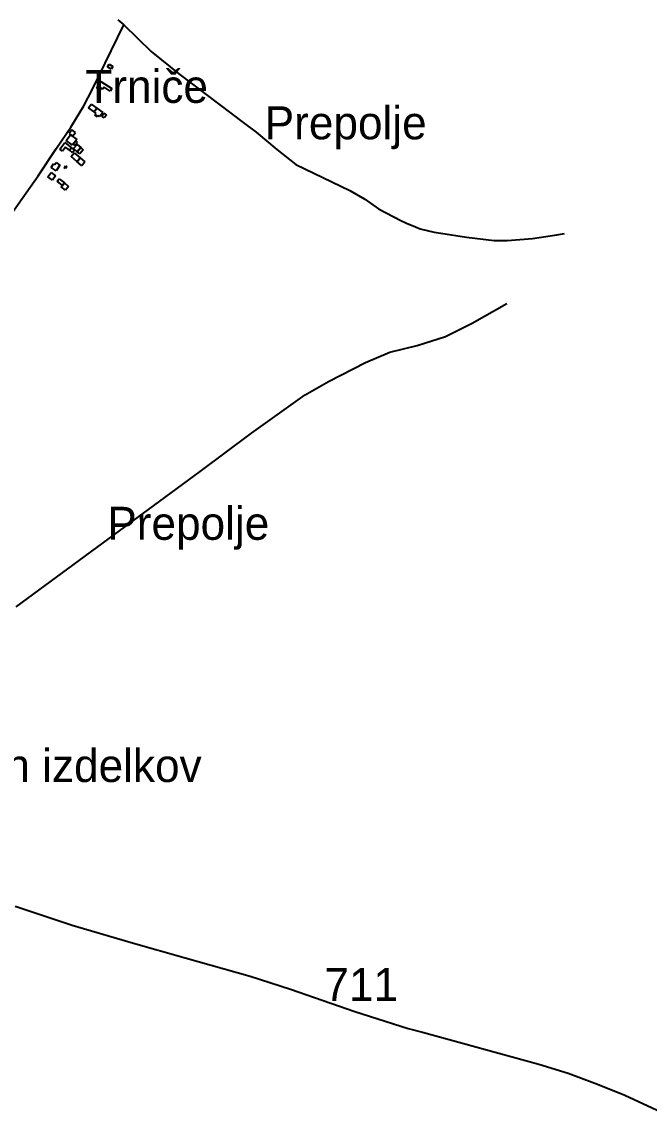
# Model space of a CAD drawing. Extents: x -8864 to 13231, y -7697 to 8949.
# Drawn here: x 4529 to 5708, y -5629 to -3575 of the extents above; entities that cross this region are included whole.
import ezdxf

# ---------------------------------------------------------------- set-up
doc = ezdxf.new("R2010")
doc.units = 0
for name, color, linetype in [('OSM_BUILDING_ALLOTMENT_HOUSE', 9, 'CONTINUOUS'), ('OSM_BUILDING_BARN', 9, 'CONTINUOUS'), ('OSM_BUILDING_GARAGE', 9, 'CONTINUOUS'), ('OSM_BUILDING_HOUSE', 9, 'CONTINUOUS'), ('OSM_BUILDING_ROOF', 9, 'CONTINUOUS'), ('OSM_BUILDING_YES', 9, 'CONTINUOUS'), ('OSM_HIGHWAY_RESIDENTIAL', 8, 'CONTINUOUS'), ('OSM_HIGHWAY_SECONDARY', 8, 'CONTINUOUS'), ('OSM_HIGHWAY_UNCLASSIFIED', 8, 'CONTINUOUS'), ('OSM_LABELS', 8, 'CONTINUOUS')]:
    doc.layers.add(name, color=color, linetype=linetype)

msp = doc.modelspace()

# ---------------------------------------------------------------- linework, layer by layer
at = {"layer": 'OSM_BUILDING_ALLOTMENT_HOUSE'}
for p, q in [((4607.917811, -3848.789996), (4610.59775, -3845.376312)), ((4610.444611, -3850.769266), (4607.917811, -3848.789996)), ((4613.116893, -3847.355581), (4610.444611, -3850.769266)), ((4610.59775, -3845.376312), (4613.116893, -3847.355581))]:
    msp.add_line(p, q, dxfattribs=at)
at = {"layer": 'OSM_BUILDING_BARN'}
for p, q in [((4664.296072, -3744.14445), (4669.441554, -3737.039095)), ((4669.441554, -3737.039095), (4680.574787, -3745.100727)), ((4668.293009, -3747.035519), (4664.296072, -3744.14445)), ((4666.064831, -3750.171216), (4668.293009, -3747.035519)), ((4670.789181, -3753.596019), (4666.064831, -3750.171216)), ((4672.557941, -3751.138611), (4670.789181, -3753.596019)), ((4674.977543, -3752.895491), (4672.557941, -3751.138611)), ((4680.574787, -3745.100727), (4674.977543, -3752.895491)), ((4594.870336, -3874.698414), (4598.744763, -3869.883674)), ((4604.793768, -3882.748927), (4594.870336, -3874.698414)), ((4598.744763, -3869.883674), (4608.675851, -3877.923067)), ((4608.675851, -3877.923067), (4604.793768, -3882.748927)), ((4604.793768, -3882.748927), (4608.675851, -3877.923067)), ((4608.675851, -3877.923067), (4616.409389, -3884.2167)), ((4602.749357, -3885.29529), (4604.793768, -3882.748927)), ((4610.482896, -3891.566684), (4602.749357, -3885.29529)), ((4616.409389, -3884.2167), (4610.482896, -3891.566684))]:
    msp.add_line(p, q, dxfattribs=at)
at = {"layer": 'OSM_BUILDING_GARAGE'}
for p, q in [((4689.709551, -3659.747501), (4693.063303, -3654.399025)), ((4693.063303, -3654.399025), (4699.83972, -3658.657791)), ((4696.309858, -3663.950669), (4689.709551, -3659.747501)), ((4699.83972, -3658.657791), (4696.309858, -3663.950669)), ((4622.887185, -3778.081142), (4617.680446, -3784.964108)), ((4629.18887, -3782.851404), (4622.887185, -3778.081142)), ((4617.680446, -3784.964108), (4623.974474, -3789.74549)), ((4623.974474, -3789.74549), (4629.18887, -3782.851404))]:
    msp.add_line(p, q, dxfattribs=at)
at = {"layer": 'OSM_BUILDING_HOUSE'}
for p, q in [((4654.005106, -3736.69439), (4659.150589, -3729.577915)), ((4664.296072, -3744.14445), (4654.005106, -3736.69439)), ((4659.150589, -3729.577915), (4669.441554, -3737.039095)), ((4669.441554, -3737.039095), (4664.296072, -3744.14445)), ((4612.198057, -3798.29638), (4620.368042, -3787.643906)), ((4623.668196, -3807.025181), (4612.198057, -3798.29638)), ((4620.368042, -3787.643906), (4631.792239, -3796.339349)), ((4629.855026, -3798.885713), (4626.011228, -3803.945082)), ((4631.792239, -3796.339349), (4629.855026, -3798.885713)), ((4626.011228, -3803.945082), (4623.668196, -3807.025181)), ((4590.865742, -3843.274728), (4593.315972, -3839.70537)), ((4593.315972, -3839.70537), (4600.306784, -3844.564589)), ((4621.179681, -3828.407966), (4627.113832, -3821.380447)), ((4632.435425, -3837.915132), (4621.179681, -3828.407966)), ((4627.113832, -3821.380447), (4638.361919, -3830.887613)), ((4638.361919, -3830.887613), (4632.435425, -3837.915132)), ((4577.71107, -3866.469989), (4583.8979, -3858.35276)), ((4583.507395, -3848.745518), (4588.438483, -3841.595684)), ((4592.925466, -3855.28378), (4583.507395, -3848.745518)), ((4583.8979, -3858.35276), (4592.136799, -3864.646392)), ((4588.438483, -3841.595684), (4590.865742, -3843.274728)), ((4600.306784, -3844.564589), (4592.925466, -3855.28378)), ((4585.949968, -3872.763622), (4577.71107, -3866.469989)), ((4592.136799, -3864.646392), (4585.949968, -3872.763622))]:
    msp.add_line(p, q, dxfattribs=at)
at = {"layer": 'OSM_BUILDING_ROOF'}
for p, q in [((4626.011228, -3803.945082), (4629.855026, -3798.885713)), ((4629.855026, -3798.885713), (4632.489024, -3800.898341)), ((4626.593158, -3805.679723), (4626.011228, -3803.945082)), ((4627.956098, -3806.858389), (4626.593158, -3805.679723)), ((4630.084735, -3806.602641), (4627.956098, -3806.858389)), ((4631.394077, -3805.09039), (4630.084735, -3806.602641)), ((4632.489024, -3800.898341), (4631.103112, -3802.721938)), ((4631.103112, -3802.721938), (4631.394077, -3805.09039))]:
    msp.add_line(p, q, dxfattribs=at)
at = {"layer": 'OSM_BUILDING_YES'}
for p, q in [((4669.380299, -3699.710958), (4677.374174, -3687.246007)), ((4677.374174, -3687.246007), (4697.757025, -3700.333649)), ((4675.031142, -3703.335912), (4669.380299, -3699.710958)), ((4677.680453, -3699.188342), (4675.031142, -3703.335912)), ((4681.110775, -3701.390001), (4677.680453, -3699.188342)), ((4683.27004, -3698.043034), (4681.110775, -3701.390001)), ((4694.571726, -3705.292943), (4683.27004, -3698.043034)), ((4697.757025, -3700.333649), (4694.571726, -3705.292943)), ((4678.920882, -3752.094888), (4683.009703, -3746.879846)), ((4683.400208, -3755.608647), (4678.920882, -3752.094888)), ((4683.009703, -3746.879846), (4687.504344, -3750.404725)), ((4687.504344, -3750.404725), (4683.400208, -3755.608647)), ((4599.985192, -3814.375166), (4609.747827, -3801.988051)), ((4604.870338, -3818.266989), (4599.985192, -3814.375166)), ((4610.911686, -3810.583419), (4604.870338, -3818.266989)), ((4609.747827, -3801.988051), (4622.083203, -3811.750966)), ((4618.361916, -3816.48787), (4610.911686, -3810.583419)), ((4618.361916, -3816.48787), (4622.083203, -3811.750966)), ((4622.083203, -3811.750966), (4618.361916, -3816.48787)), ((4623.982131, -3820.935667), (4618.361916, -3816.48787)), ((4622.083203, -3811.750966), (4627.695761, -3816.209882)), ((4627.695761, -3816.209882), (4623.982131, -3820.935667)), ((4625.911688, -3813.274336), (4632.427768, -3805.568528)), ((4632.887186, -3819.189906), (4625.911688, -3813.274336)), ((4632.427768, -3805.568528), (4639.410923, -3811.484098)), ((4639.410923, -3811.484098), (4632.887186, -3819.189906)), ((4632.887186, -3819.189906), (4639.410923, -3811.484098)), ((4637.420111, -3823.026131), (4632.887186, -3819.189906)), ((4643.943849, -3815.320323), (4637.420111, -3823.026131)), ((4639.410923, -3811.484098), (4643.943849, -3815.320323)), ((4632.435425, -3837.915132), (4638.361919, -3830.887613)), ((4641.279224, -3845.376312), (4632.435425, -3837.915132)), ((4638.361919, -3830.887613), (4647.205717, -3838.348792)), ((4647.205717, -3838.348792), (4641.279224, -3845.376312))]:
    msp.add_line(p, q, dxfattribs=at)
at = {"layer": 'OSM_HIGHWAY_RESIDENTIAL'}
for p, q in [((4709.165908, -3570.991711), (4720.092402, -3580.86582)), ((4661.271569, -3701.445599), (4720.092402, -3580.86582)), ((4720.092402, -3580.86582), (4771.899452, -3630.558833)), ((4771.899452, -3630.558833), (4823.844328, -3672.546037)), ((4823.844328, -3672.546037), (4947.274663, -3765.905298)), ((4645.07708, -3733.113914), (4661.271569, -3701.445599)), ((4620.949972, -3772.665949), (4645.07708, -3733.113914)), ((4593.806018, -3812.206865), (4620.949972, -3772.665949)), ((4947.274663, -3765.905298), (4968.997483, -3782.328788)), ((4968.997483, -3782.328788), (5008.109279, -3814.697631)), ((4559.403258, -3864.201613), (4593.806018, -3812.206865)), ((5008.109279, -3814.697631), (5043.453847, -3842.99674)), ((5043.453847, -3842.99674), (5145.046507, -3892.078181)), ((5145.046507, -3892.078181), (5173.538088, -3908.590627)), ((5173.538088, -3908.590627), (5199.142991, -3926.72652)), ((5199.142991, -3926.72652), (5240.858156, -3948.276097)), ((5240.858156, -3948.276097), (5251.531971, -3953.313227)), ((5251.531971, -3953.313227), (5268.668267, -3960.529778)), ((5268.668267, -3960.529778), (5277.343612, -3964.010179)), ((5277.343612, -3964.010179), (5303.515131, -3970.237095)), ((5303.515131, -3970.237095), (5316.478379, -3972.394276)), ((5316.478379, -3972.394276), (5364.610084, -3980.022248)), ((5364.610084, -3980.022248), (5416.486047, -3986.249164)), ((5440.881149, -3986.304762), (5488.346698, -3982.424059)), ((5488.346698, -3982.424059), (5534.449307, -3975.285344)), ((5534.449307, -3975.285344), (5548.721896, -3973.072565)), ((5416.486047, -3986.249164), (5440.881149, -3986.304762))]:
    msp.add_line(p, q, dxfattribs=at)
at = {"layer": 'OSM_HIGHWAY_SECONDARY'}
for p, q in [((4516.187326, -5237.903737), (4623.53037, -5273.352679)), ((4623.53037, -5273.352679), (4738.813691, -5307.044742)), ((4738.813691, -5307.044742), (4835.567147, -5334.565486)), ((4835.567147, -5334.565486), (4957.925507, -5369.258303)), ((4957.925507, -5369.258303), (5033.714183, -5393.87686)), ((5033.714183, -5393.87686), (5154.319096, -5435.619436)), ((5154.319096, -5435.619436), (5254.602415, -5467.376707)), ((5254.602415, -5467.376707), (5281.59323, -5474.571018)), ((5281.59323, -5474.571018), (5500.123116, -5534.671876)), ((5500.123116, -5534.671876), (5555.398773, -5551.606864)), ((5555.398773, -5551.606864), (5610.659116, -5572.244642)), ((5610.659116, -5572.244642), (5662.205829, -5593.093691)), ((5662.205829, -5593.093691), (5738.913341, -5628.642709))]:
    msp.add_line(p, q, dxfattribs=at)
at = {"layer": 'OSM_HIGHWAY_UNCLASSIFIED'}
for p, q in [((4529.219487, -3907.256288), (4559.403258, -3864.201613)), ((4403.323608, -4084.512121), (4529.219487, -3907.256288)), ((5375.214986, -4141.499521), (5440.276249, -4104.516088)), ((5324.732591, -4166.751889), (5375.214986, -4141.499521)), ((5271.585572, -4183.37553), (5324.732591, -4166.751889)), ((5220.283881, -4195.907198), (5271.585572, -4183.37553)), ((5174.311442, -4215.622059), (5220.283881, -4195.907198)), ((5104.954619, -4250.948687), (5174.311442, -4215.622059)), ((5061.034247, -4276.412325), (5104.954619, -4250.948687)), ((4960.069458, -4348.288726), (5061.034247, -4276.412325)), ((4863.614623, -4420.576548), (4960.069458, -4348.288726)), ((4517.956086, -4674.901584), (4863.614623, -4420.576548))]:
    msp.add_line(p, q, dxfattribs=at)

# ---------------------------------------------------------------- texts
at = {"layer": 'OSM_LABELS'}
for s, p in [('Trniče', (4648.057794, -3727.285129)), ('Prepolje', (4985.185524, -3795.725978)), ('Prepolje', (4689.3332, -4548.807517)), ('Poliranje kovinskih izdelkov', (3856.738556, -5004.178672)), ('711', (5097.442592, -5415.933905))]:
    msp.add_text(s, height=62.042552, dxfattribs=at).set_placement(p)

doc.saveas('drawing.dxf')
